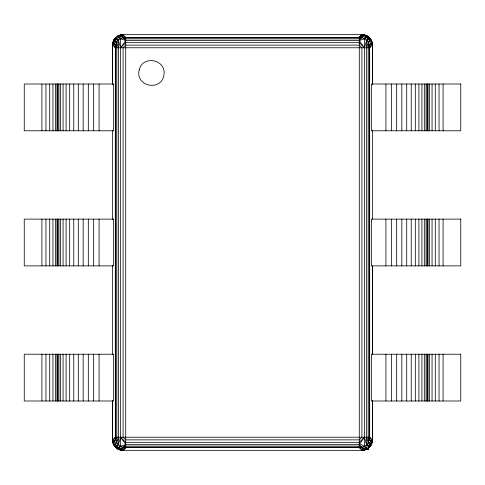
<?xml version="1.0" encoding="UTF-8"?>
<svg xmlns="http://www.w3.org/2000/svg" width="485" height="485" viewBox="0 0 485 485"><rect width="100%" height="100%" fill="white"/><g stroke="black" fill="none" stroke-linecap="round" stroke-linejoin="round"><path stroke-width="0.73" d="M112.593 84.008L112.605 45.044C112.465 39.485 117.455 34.55 122.99 34.647L362.053 34.653C367.569 34.574 372.559 39.491 372.401 45.044L372.407 84.008L372.401 45.044L371.734 41.334L370.297 38.776L366.63 40.425L364.38 47.766L364.38 437.234L364.478 446.224L365.829 449.613L362.01 450.353L122.99 450.353C117.449 450.45 112.453 445.521 112.599 439.956L112.599 400.992M116.655 448.182L118.37 444.575L120.62 437.234L125.712 444.454L123.026 447.267L121.098 450.171L125.712 447.625L122.741 450.341L118.958 449.528L125.712 446.115L359.288 446.115L361.974 447.267L363.902 450.171C368.691 449.292 372.432 444.836 372.401 439.956L372.407 400.992L372.401 439.956C372.462 444.654 368.97 449.049 364.38 450.068L359.288 444.454L125.712 444.454L120.522 446.224L116.655 448.182L120.304 449.989L122.99 450.347L125.712 447.625L125.712 37.375L122.99 34.653L120.304 35.011L117.619 36.157L118.37 40.425L120.62 47.766L120.62 437.234L120.522 446.224L118.958 449.528L117.606 448.837L120.522 446.224L123.026 447.267L125.712 447.625L359.288 447.625C364.847 447.649 369.703 442.793 369.679 437.234L369.679 47.766C369.703 42.207 364.847 37.351 359.288 37.375L125.712 37.375C120.153 37.351 115.297 42.207 115.321 47.766L115.321 437.234C115.388 440.889 117.388 444.345 120.522 446.224L117.091 448.504L117.8 448.946C114.648 447.109 112.599 443.611 112.605 439.956L112.605 400.616M372.401 219.117L372.395 130.568M364.38 47.766L364.478 38.776L365.829 35.387L367.618 36.308L364.478 38.776L359.288 40.546L125.712 40.546L120.522 38.776L117.606 36.169L120.522 38.776L120.62 47.766L125.712 42.674L359.288 42.674L364.38 47.766L359.288 40.546L364.041 34.859L365.829 35.387L359.288 38.885L125.712 38.885L119.171 35.387L120.522 38.776M118.492 47.766L116.721 42.577L113.642 40.522L114.763 38.715L118.37 40.425L115.224 38.151L115.648 37.703L118.37 40.425L118.492 47.766L118.492 437.234L118.37 444.575L115.648 447.297L113.999 445.145M367.2 448.946L366.63 444.575L366.508 437.234L366.508 47.766L366.63 40.425L368.345 36.818C365.538 34.841 361.082 33.077 359.288 37.375L359.288 447.625L362.01 450.347L364.714 449.983L361.974 447.267L359.288 447.194L125.712 447.194L123.026 447.267L119.171 449.613L120.844 450.116L123.026 447.267M115.315 446.946L118.37 444.575L114.393 445.806L116.721 442.423L116.83 437.234L116.83 47.766L116.721 42.577L114.763 38.715L117.8 36.054L120.62 34.932L125.712 40.546L120.62 47.766M120.62 437.234L125.712 442.326L359.288 442.326L364.38 437.234L366.63 444.575L370.237 446.285L368.279 442.423L368.17 437.234L368.17 47.766L368.279 42.577L370.297 38.776M371.734 41.334L369.321 45.081L369.249 47.766L369.249 437.234L369.321 439.925L371.801 443.423L369.352 447.297L366.63 444.575L369.776 446.849L369.352 447.297L366.63 444.575L369.631 447.006M115.369 37.994L118.37 40.425L115.642 37.709L113.999 39.855L112.956 42.359L112.605 45.044L112.605 84.384M372.043 442.641L372.395 439.956L372.395 400.604M112.956 42.359L112.599 45.044L115.321 47.766L369.679 47.766L372.395 45.044C372.31 41.868 370.837 38.794 368.345 36.818L364.478 38.776L366.254 35.563L367.394 36.163L364.478 38.776M372.395 439.956L369.679 437.234L115.321 437.234L112.605 439.956L112.956 442.641L114.211 445.533L116.721 442.423L118.492 437.234M366.508 47.766L368.279 42.577L370.607 39.194L371.504 40.77L368.279 42.577M116.83 437.234L113.266 443.666L116.721 442.423M368.17 47.766L369.321 45.081L372.14 42.686L372.043 42.359M113.999 39.855L112.908 42.541L115.679 45.081L116.83 47.766M371.001 445.145L371.358 444.478L368.279 442.423L366.508 437.234M369.679 47.766L372.213 43.032L369.321 45.081M115.321 437.234L112.762 441.841L115.679 439.925L115.751 437.234L115.751 47.766L115.679 45.081L113.199 41.577L116.721 42.577L114.533 39.018L113.787 40.237L116.721 42.577M364.38 437.234L359.288 444.454C359.731 441.55 375.839 456.094 364.478 446.224M369.285 37.642L366.63 40.425L369.352 37.703L367.2 36.054M362.204 34.659L359.288 37.375L363.902 34.829L361.974 37.733L359.288 37.806L125.712 37.806L123.026 37.733L119.28 35.344M362.628 34.678L362.01 34.653L362.325 34.659L359.288 37.375L362.628 34.678L362.01 34.653L362.477 34.671L359.288 37.375L362.75 34.69L362.01 34.653L364.696 35.011M362.477 34.671L359.288 37.375L362.331 34.659L362.01 34.653M122.378 450.322L122.99 450.347L122.378 450.322L125.712 447.625M367.381 448.843L365.829 449.613L361.974 447.267L363.829 450.183L359.288 447.625M120.286 35.017L121.098 34.829L123.026 37.733L120.286 35.017L122.99 34.653M362.01 450.347L364.696 449.989M368.279 442.423L371.213 444.763L370.467 445.982L368.279 442.423L371.801 443.423L372.092 442.459L369.321 439.925L368.17 437.234M125.712 37.375L121.171 34.817L123.026 37.733M361.974 447.267L365.72 449.656M115.679 45.081L112.769 43.183L115.321 47.766M369.321 439.925L372.231 441.817L369.679 437.234M443.084 84.008L443.084 130.774M443.084 219.117L443.084 265.883M443.084 354.226L443.084 400.992M439.046 84.008L439.046 130.774M439.046 219.117L439.046 265.883M439.046 354.226L439.046 400.992M435.287 84.008L435.287 130.774M435.287 219.117L435.287 265.883M435.287 354.226L435.287 400.992M432.056 84.008L432.056 130.774M432.056 219.117L432.056 265.883M432.056 354.226L432.056 400.992M429.583 84.008L429.583 130.774M429.583 219.117L429.583 265.883M429.583 354.226L429.583 400.992M428.025 84.008L428.025 130.774M428.025 219.117L428.025 265.883M428.025 354.226L428.025 400.992M427.491 84.008L427.491 130.774M427.491 219.117L427.491 265.883M427.491 354.226L427.491 400.992M427.139 84.008L427.139 130.774M427.139 219.117L427.139 265.883M427.139 354.226L427.139 400.992M426.079 84.008L426.079 130.774M426.079 219.117L426.079 265.883M426.079 354.226L426.079 400.992M424.326 84.008L424.326 130.774M424.326 219.117L424.326 265.883M424.326 354.226L424.326 400.992M421.926 84.008L421.926 130.774M421.926 219.117L421.926 265.883M421.926 354.226L421.926 400.992M418.901 84.008L418.901 130.774M418.901 219.117L418.901 265.883M418.901 354.226L418.901 400.992M415.318 84.008L415.318 130.774M415.318 219.117L415.318 265.883M415.318 354.226L415.318 400.992M411.231 84.008L411.231 130.774M411.231 219.117L411.231 265.883M411.231 354.226L411.231 400.992M406.709 84.008L406.709 130.774M406.709 219.117L406.709 265.883M406.709 354.226L406.709 400.992M401.829 84.008L401.829 130.774M401.829 219.117L401.829 265.883M401.829 354.226L401.829 400.992M396.682 84.008L396.682 130.774M396.682 219.117L396.682 265.883M396.682 354.226L396.682 400.992M391.346 84.008L391.346 130.774M391.346 219.117L391.346 265.883M391.346 354.226L391.346 400.992M385.921 84.008L385.921 130.774M385.921 219.117L385.921 265.883M385.921 354.226L385.921 400.992M372.407 354.226L372.407 265.883L372.395 354.432M372.395 45.044L372.395 84.396M112.605 130.532L112.605 219.802M112.605 265.198L112.605 354.468M99.079 84.008L99.079 130.774M99.079 219.117L99.079 265.883M99.079 354.226L99.079 400.992M93.653 84.008L93.653 130.774M93.653 219.117L93.653 265.883M93.653 354.226L93.653 400.992M88.319 84.008L88.319 130.774M88.319 219.117L88.319 265.883M88.319 354.226L88.319 400.992M83.171 84.008L83.171 130.774M83.171 219.117L83.171 265.883M83.171 354.226L83.171 400.992M78.291 84.008L78.291 130.774M78.291 219.117L78.291 265.883M78.291 354.226L78.291 400.992M73.769 84.008L73.769 130.774M73.769 219.117L73.769 265.883M73.769 354.226L73.769 400.992M69.682 84.008L69.682 130.774M69.682 219.117L69.682 265.883M69.682 354.226L69.682 400.992M66.099 84.008L66.099 130.774M66.099 219.117L66.099 265.883M66.099 354.226L66.099 400.992M63.074 84.008L63.074 130.774M63.074 219.117L63.074 265.883M63.074 354.226L63.074 400.992M60.673 84.008L60.673 130.774M60.673 219.117L60.673 265.883M60.673 354.226L60.673 400.992M58.921 84.008L58.921 130.774M58.921 219.117L58.921 265.883M58.921 354.226L58.921 400.992M57.86 84.008L57.86 130.774M57.86 219.117L57.86 265.883M57.86 354.226L57.86 400.992M57.509 84.008L57.509 130.774M57.509 219.117L57.509 265.883M57.509 354.226L57.509 400.992M56.975 84.008L56.975 130.774M56.975 219.117L56.975 265.883M56.975 354.226L56.975 400.992M55.417 84.008L55.417 130.774M55.417 219.117L55.417 265.883M55.417 354.226L55.417 400.992M52.944 84.008L52.944 130.774M52.944 219.117L52.944 265.883M52.944 354.226L52.944 400.992M49.712 84.008L49.712 130.774M49.712 219.117L49.712 265.883M49.712 354.226L49.712 400.992M45.954 84.008L45.954 130.774M45.954 219.117L45.954 265.883M45.954 354.226L45.954 400.992M41.916 84.008L41.916 130.774M41.916 219.117L41.916 265.883M41.916 354.226L41.916 400.992M139.213 69.852C134.806 86.76 161.887 91.926 164.009 74.581C166.203 59.316 142.796 54.847 139.213 69.852M115.679 439.925L113.187 443.454L112.787 441.968L115.679 439.925M125.712 45.135L123.081 47.766L123.081 437.234L125.712 439.865L359.288 439.865L361.919 437.234L361.919 47.766L359.288 45.135L125.712 45.135M113.605 84.008L24.25 84.008L24.25 130.774L113.605 130.774L113.605 84.008M460.75 84.008L371.395 84.008L371.395 130.774L460.75 130.774L460.75 84.008M113.605 219.117L24.25 219.117L24.25 265.883L113.605 265.883L113.605 219.117M460.75 219.117L371.395 219.117L371.395 265.883L460.75 265.883L460.75 219.117M113.605 354.226L24.25 354.226L24.25 400.992L113.605 400.992L113.605 354.226M460.75 354.226L371.395 354.226L371.395 400.992L460.75 400.992L460.75 354.226"/></g></svg>
